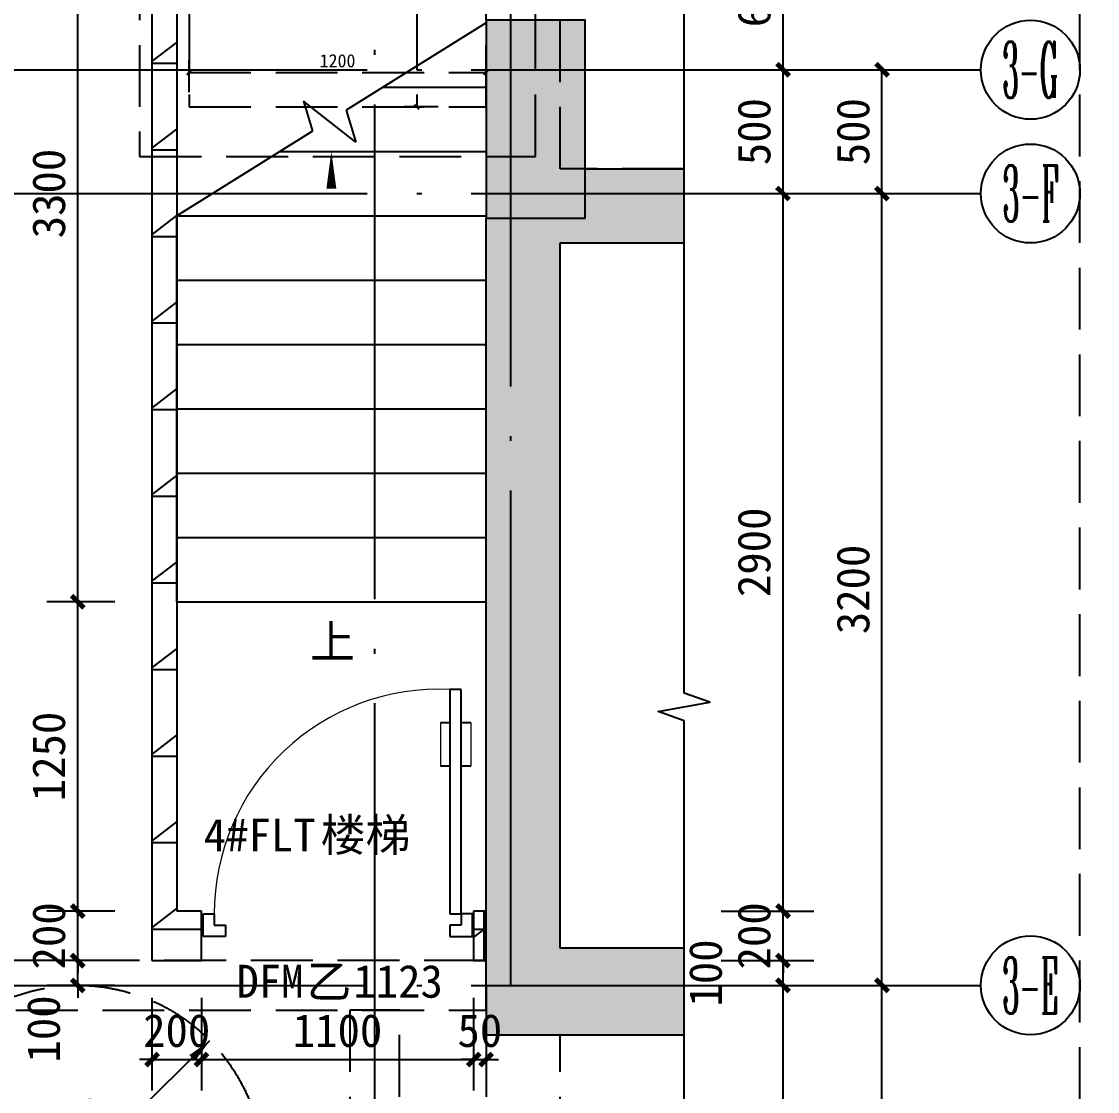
# Model space of a CAD drawing. Extents: x -10817 to 167545, y 26551 to 157048.
# Drawn here: x 6181 to 10529, y 119745 to 124069 of the extents above; entities that cross this region are included whole.
import ezdxf
from ezdxf.enums import TextEntityAlignment as Align
from ezdxf.xclip import XClip

# ---------------------------------------------------------------- set-up
doc = ezdxf.new("R2010")
doc.units = 0
doc.header["$LTSCALE"] = 1000
doc.header["$MEASUREMENT"] = 0
doc.header["$XCLIPFRAME"] = 0
for name, pattern in [('$1$DASH', [0.35, 0.25, -0.1]), ('3#-B1-墙体$0$3#-B1$0$DASH', [0.35, 0.25, -0.1]), ('DASH', [0.35, 0.25, -0.1]), ('DOTE', [2.42, 2, -0.2, 0.02, -0.2])]:
    doc.linetypes.add(name, pattern=pattern)
doc.layers.get('Defpoints').update_dxf_attribs({"color": 30, "linetype": 'DASH'})
for name, color, linetype in [('$0$A-FLOR-UNDR', 177, 'Continuous'), ('3#-B1-墙体$0$A-COLU-CONC', 7, 'Continuous'), ('3#-B1-墙体$0$A-COLU-CONC-HATC', 204, 'Continuous'), ('3#-B1-墙体$0$A-DOOR', 51, 'Continuous'), ('3#-B1-墙体$0$A-FLOR-OVHD', 171, '3#-B1-墙体$0$3#-B1$0$DASH'), ('3#-B1-墙体$0$A-FLOR-STRS', 51, 'Continuous'), ('3#-B1-墙体$0$A-WALL-BLOK', 131, 'Continuous'), ('3#-B1-墙体$0$A-WALL-CONC', 9, 'Continuous'), ('A-ANNO-AXIS-CIRC', 3, 'Continuous'), ('A-ANNO-AXIS-TEXT', 7, 'Continuous'), ('A-ANNO-DIMS', 3, 'Continuous'), ('A-ANNO-DOTE', 10, 'DOTE'), ('A-ANNO-SYMB', 3, 'Continuous'), ('A-ANNO-TEXT', 7, 'Continuous'), ('A-FLOR-UNDR', 177, 'Continuous'), ('AXIS_TEXT', 7, 'Continuous'), ('PUB_HATCH', 8, 'Continuous')]:
    doc.layers.add(name, color=color, linetype=linetype)
doc.styles.add('_TCH_AXIS', font='COMPLEX', dxfattribs={"bigfont": 'GBCBIG'})
doc.styles.add('_TCH_DIM', font='')
doc.styles.add('_TCH_DIM_T3', font='')
doc.styles.add('COMPLEX', font='COMPLEX')
doc.styles.get("Standard").update_dxf_attribs({"font": ''})
doc.styles.get('_TCH_DIM').set_extended_font_data('SimSun')
doc.styles.get('_TCH_DIM_T3').set_extended_font_data('SimSun')
doc.styles.get('Standard').set_extended_font_data('SimSun')
doc.dimstyles.new('_TCH_ARCH&&20', dxfattribs={"dimtxt": 53.164557, "dimasz": 20, "dimexe": 50, "dimexo": 60, "dimgap": 20, "dimtad": 1, "dimdec": 0, "dimzin": 0, "dimdsep": 46, "dimtxsty": '_TCH_DIM_T3', "dimblk": 'ARCHTICK', "dimcen": 0.09, "dimclrt": 7, "dimazin": 2, "dimtfac": 1, "dimtdec": 0, "dimtix": 1, "dimtmove": 2, "dimatfit": 3, "dimfxl": 50, "dimtolj": 1, "dimtzin": 0, "dimarcsym": 0})
doc.dimstyles.new('_TCH_ARCH&&50', dxfattribs={"dimtxt": 132.911392, "dimasz": 50, "dimexe": 125, "dimexo": 150, "dimgap": 50, "dimtad": 1, "dimdec": 0, "dimzin": 0, "dimdsep": 46, "dimtxsty": '_TCH_DIM_T3', "dimblk": 'ARCHTICK', "dimcen": 0.09, "dimclrt": 7, "dimazin": 2, "dimtfac": 1, "dimtdec": 0, "dimtix": 1, "dimtmove": 2, "dimatfit": 3, "dimfxl": 50, "dimtolj": 1, "dimtzin": 0, "dimarcsym": 0})
pattern_1 = [(0, (0, 0), (0, 350), []), (37.875, (400, 0), (-169.6153, 218.0767), []), (90, (400, 0), (-450, 3e-14), [])]

# ---------------------------------------------------------------- blocks, each defined once
blk = doc.blocks.new('_ArchTick')
at = {"color": 0, "linetype": 'ByBlock', "const_width": 0.4}
blk.add_lwpolyline([(-0.5, -0.5), (0.5, 0.5)], dxfattribs=at)
blk = doc.blocks.new('*D1950')
at = {"layer": 'Defpoints', "color": 0, "lineweight": -2, "transparency": 16777216}
for p, q in [((2640, -200), (2510.5, -200)), ((2560.5, -1400), (2560.5, -200)), ((2640, -1400), (2510.5, -1400))]:
    blk.add_line(p, q, dxfattribs=at)
at = {"layer": 'Defpoints', "color": 0, "transparency": 16777216}
for p in [(2560.5, -200), (2700, -200), (2700, -1400)]:
    blk.add_point(p, dxfattribs=at)
at = {"layer": 'Defpoints', "color": 0, "lineweight": -2, "transparency": 16777216, "xscale": 20, "yscale": 20, "zscale": 20}
for p, rotation in [((2560.5, -200), 90), ((2560.5, -1400), 270)]:
    blk.add_blockref('_ArchTick', p, dxfattribs=dict(at, rotation=rotation))
at = {"layer": 'Defpoints', "color": 7, "transparency": 16777216, "insert": (2513.9, -800), "char_height": 53.16, "attachment_point": 5, "rotation": 90, "style": '_TCH_DIM_T3'}
blk.add_mtext('\\A1;1200', dxfattribs=at)
blk = doc.blocks.new('*D1951')
at = {"layer": 'Defpoints', "color": 0, "lineweight": -2, "transparency": 16777216}
for p, q in [((200, -394), (200, -530)), ((2700, -394), (2700, -530)), ((200, -480), (2700, -480))]:
    blk.add_line(p, q, dxfattribs=at)
at = {"layer": 'Defpoints', "color": 0, "transparency": 16777216}
for p in [(200, -334), (2700, -334), (2700, -480)]:
    blk.add_point(p, dxfattribs=at)
at = {"layer": 'Defpoints', "color": 0, "lineweight": -2, "transparency": 16777216, "xscale": 20, "yscale": 20, "zscale": 20, "rotation": 180}
blk.add_blockref('_ArchTick', (200, -480), dxfattribs=at)
at = {"layer": 'Defpoints', "color": 0, "lineweight": -2, "transparency": 16777216, "xscale": 20, "yscale": 20, "zscale": 20}
blk.add_blockref('_ArchTick', (2700, -480), dxfattribs=at)
at = {"layer": 'Defpoints', "color": 7, "transparency": 16777216, "insert": (1450, -433.4), "char_height": 53.16, "attachment_point": 5, "style": '_TCH_DIM_T3'}
blk.add_mtext('\\A1;2500', dxfattribs=at)
blk = doc.blocks.new('*D1952')
at = {"layer": 'Defpoints', "color": 0, "lineweight": -2, "transparency": 16777216}
for p, q in [((1000, -940), (1000, -836)), ((1050, -940), (1050, -836)), ((1000, -886), (980, -886)), ((1000, -886), (1050, -886)), ((1050, -886), (1070, -886))]:
    blk.add_line(p, q, dxfattribs=at)
at = {"layer": 'Defpoints', "color": 0, "transparency": 16777216}
for p in [(1050, -886), (1000, -1000), (1050, -1000)]:
    blk.add_point(p, dxfattribs=at)
at = {"layer": 'Defpoints', "color": 0, "lineweight": -2, "transparency": 16777216, "xscale": 20, "yscale": 20, "zscale": 20}
blk.add_blockref('_ArchTick', (1000, -886), dxfattribs=at)
at = {"layer": 'Defpoints', "color": 0, "lineweight": -2, "transparency": 16777216, "xscale": 20, "yscale": 20, "zscale": 20, "rotation": 180}
blk.add_blockref('_ArchTick', (1050, -886), dxfattribs=at)
at = {"layer": 'Defpoints', "color": 7, "transparency": 16777216, "insert": (1025, -839.4), "char_height": 53.16, "attachment_point": 5, "style": '_TCH_DIM_T3'}
blk.add_mtext('\\A1;50', dxfattribs=at)
blk = doc.blocks.new('*D1953')
at = {"layer": 'Defpoints', "color": 0, "lineweight": -2, "transparency": 16777216}
for p, q in [((300, -940), (300, -836)), ((1000, -940), (1000, -836)), ((300, -886), (1000, -886))]:
    blk.add_line(p, q, dxfattribs=at)
at = {"layer": 'Defpoints', "color": 0, "transparency": 16777216}
for p in [(1000, -886), (300, -1000), (1000, -1000)]:
    blk.add_point(p, dxfattribs=at)
at = {"layer": 'Defpoints', "color": 0, "lineweight": -2, "transparency": 16777216, "xscale": 20, "yscale": 20, "zscale": 20, "rotation": 180}
blk.add_blockref('_ArchTick', (300, -886), dxfattribs=at)
at = {"layer": 'Defpoints', "color": 0, "lineweight": -2, "transparency": 16777216, "xscale": 20, "yscale": 20, "zscale": 20}
blk.add_blockref('_ArchTick', (1000, -886), dxfattribs=at)
at = {"layer": 'Defpoints', "color": 7, "transparency": 16777216, "insert": (650, -839.4), "char_height": 53.16, "attachment_point": 5, "style": '_TCH_DIM_T3'}
blk.add_mtext('\\A1;700', dxfattribs=at)
blk = doc.blocks.new('*D1954')
at = {"layer": 'Defpoints', "color": 0, "lineweight": -2, "transparency": 16777216}
for p, q in [((250, -940), (250, -836)), ((300, -940), (300, -836)), ((250, -886), (230, -886)), ((250, -886), (300, -886)), ((300, -886), (320, -886))]:
    blk.add_line(p, q, dxfattribs=at)
at = {"layer": 'Defpoints', "color": 0, "transparency": 16777216}
for p in [(300, -886), (250, -1000), (300, -1000)]:
    blk.add_point(p, dxfattribs=at)
at = {"layer": 'Defpoints', "color": 0, "lineweight": -2, "transparency": 16777216, "xscale": 20, "yscale": 20, "zscale": 20}
blk.add_blockref('_ArchTick', (250, -886), dxfattribs=at)
at = {"layer": 'Defpoints', "color": 0, "lineweight": -2, "transparency": 16777216, "xscale": 20, "yscale": 20, "zscale": 20, "rotation": 180}
blk.add_blockref('_ArchTick', (300, -886), dxfattribs=at)
at = {"layer": 'Defpoints', "color": 7, "transparency": 16777216, "insert": (275, -839.4), "char_height": 53.16, "attachment_point": 5, "style": '_TCH_DIM_T3'}
blk.add_mtext('\\A1;50', dxfattribs=at)
blk = doc.blocks.new('*D1955')
at = {"layer": 'Defpoints', "color": 0, "lineweight": -2, "transparency": 16777216}
for p, q in [((310, -1000), (414, -1000)), ((364, -1000), (364, -980)), ((364, -1050), (364, -1000)), ((310, -1050), (414, -1050)), ((364, -1050), (364, -1070))]:
    blk.add_line(p, q, dxfattribs=at)
at = {"layer": 'Defpoints', "color": 0, "transparency": 16777216}
for p in [(250, -1000), (364, -1000), (250, -1050)]:
    blk.add_point(p, dxfattribs=at)
at = {"layer": 'Defpoints', "color": 0, "lineweight": -2, "transparency": 16777216, "xscale": 20, "yscale": 20, "zscale": 20}
for p, rotation in [((364, -1000), 270), ((364, -1050), 90)]:
    blk.add_blockref('_ArchTick', p, dxfattribs=dict(at, rotation=rotation))
at = {"layer": 'Defpoints', "color": 7, "transparency": 16777216, "insert": (317.4, -1025), "char_height": 53.16, "attachment_point": 5, "rotation": 90, "style": '_TCH_DIM_T3'}
blk.add_mtext('\\A1;50', dxfattribs=at)
blk = doc.blocks.new('*D1956')
at = {"layer": 'Defpoints', "color": 0, "lineweight": -2, "transparency": 16777216}
for p, q in [((310, -300), (414, -300)), ((364, -1000), (364, -300)), ((310, -1000), (414, -1000))]:
    blk.add_line(p, q, dxfattribs=at)
at = {"layer": 'Defpoints', "color": 0, "transparency": 16777216}
for p in [(250, -300), (364, -300), (250, -1000)]:
    blk.add_point(p, dxfattribs=at)
at = {"layer": 'Defpoints', "color": 0, "lineweight": -2, "transparency": 16777216, "xscale": 20, "yscale": 20, "zscale": 20}
for p, rotation in [((364, -300), 90), ((364, -1000), 270)]:
    blk.add_blockref('_ArchTick', p, dxfattribs=dict(at, rotation=rotation))
at = {"layer": 'Defpoints', "color": 7, "transparency": 16777216, "insert": (317.4, -650), "char_height": 53.16, "attachment_point": 5, "rotation": 90, "style": '_TCH_DIM_T3'}
blk.add_mtext('\\A1;700', dxfattribs=at)
blk = doc.blocks.new('*D1957')
at = {"layer": 'Defpoints', "color": 0, "lineweight": -2, "transparency": 16777216}
for p, q in [((310, -250), (414, -250)), ((364, -250), (364, -230)), ((364, -300), (364, -250)), ((310, -300), (414, -300)), ((364, -300), (364, -320))]:
    blk.add_line(p, q, dxfattribs=at)
at = {"layer": 'Defpoints', "color": 0, "transparency": 16777216}
for p in [(250, -250), (364, -250), (250, -300)]:
    blk.add_point(p, dxfattribs=at)
at = {"layer": 'Defpoints', "color": 0, "lineweight": -2, "transparency": 16777216, "xscale": 20, "yscale": 20, "zscale": 20}
for p, rotation in [((364, -250), 270), ((364, -300), 90)]:
    blk.add_blockref('_ArchTick', p, dxfattribs=dict(at, rotation=rotation))
at = {"layer": 'Defpoints', "color": 7, "transparency": 16777216, "insert": (317.4, -275), "char_height": 53.16, "attachment_point": 5, "rotation": 90, "style": '_TCH_DIM_T3'}
blk.add_mtext('\\A1;50', dxfattribs=at)
blk = doc.blocks.new('3#-B1-墙体$0$3#-B1$0$$DorLib2D$00000009')
for p, q in [((0.4129, 0.9053), (0.4129, 0.0807)), ((0.4541, 0.9053), (0.4129, 0.9053)), ((0.4541, 0.0807), (0.4541, 0.9053)), ((0.4129, 0.7822), (0.378, 0.7822)), ((0.489, 0.7822), (0.4541, 0.7822)), ((0.4129, 0.6235), (0.378, 0.6235)), ((0.489, 0.6235), (0.4541, 0.6235)), ((-0.4941, 0.0807), (-0.4529, 0.0807)), ((-0.4941, -0.0018), (-0.4941, 0.0807)), ((-0.4529, 0.0807), (-0.4529, 0.0395)), ((0.4129, 0.0807), (0.4541, 0.0807)), ((0.4953, 0.0807), (0.4541, 0.0807)), ((0.4541, 0.0807), (0.4541, 0.0395)), ((0.4953, -0.0018), (0.4953, 0.0807)), ((-0.4529, 0.0395), (-0.4117, 0.0395)), ((-0.4117, 0.0395), (-0.4117, -0.0018)), ((0.4541, 0.0395), (0.4129, 0.0395)), ((0.4129, 0.0395), (0.4129, -0.0018)), ((-0.4941, -0.0018), (-0.4941, -0.0018)), ((-0.4117, -0.0018), (-0.4941, -0.0018)), ((0.4129, -0.0018), (0.4953, -0.0018)), ((0.4953, -0.0018), (0.4953, -0.0018))]:
    blk.add_line(p, q)
at = {"lineweight": 13}
for p, q in [((0.378, 0.7822), (0.378, 0.6235)), ((0.489, 0.7822), (0.489, 0.6235))]:
    blk.add_line(p, q, dxfattribs=at)
blk.add_arc((0.3716, 0.0817), 0.8246, 87.134, 180.0717, dxfattribs=at)
blk = doc.blocks.new('_FZH')
blk.add_lwpolyline([(-0.5, -0.5), (0.5, -0.5), (0.5, 0.5), (-0.5, 0.5)], close=True)
at = {"layer": 'PUB_HATCH'}
blk.add_solid([(-0.5, -0.5), (0.5, -0.5), (-0.5, 0.5), (0.5, 0.5)], dxfattribs=at)
blk = doc.blocks.new('3#-B1-墙体')
at = {"layer": '3#-B1-墙体$0$A-COLU-CONC-HATC'}
h = blk.add_hatch(dxfattribs=at)
h.set_pattern_fill('空心砖', color=256, scale=100, style=0)
h.set_pattern_definition(pattern_1)
h.paths.add_polyline_path([(31716.7, 1181.7), (31650, 1215), (31650, -3100), (31750, -2900), (31750, 1115)])
for points in [[(33400, 100), (33400, -100), (33230, -100), (33300, -200), (41600, -200), (41900, 100)], [(33230, -100), (33000, -100), (33000, -3200), (33200, -3216.7), (33300, -3050), (33300, -200)], [(33300, -3400), (34000, -3400), (34000, -3050), (33300, -3050), (33200, -3216.7)], [(33000, -3200), (33000, -3400), (33300, -3400), (33200, -3216.7)]]:
    blk.add_hatch(color=256, dxfattribs=at).paths.add_polyline_path(points)
h = blk.add_hatch(dxfattribs=at)
h.set_pattern_fill('空心砖', color=256, scale=100, style=0)
h.set_pattern_definition(pattern_1)
h.paths.add_polyline_path([(31650, -3100), (31850, -3100), (31850, -2900), (31750, -2900)])
h = blk.add_hatch(dxfattribs=at)
h.set_pattern_fill('空心砖', color=256, scale=100, style=0)
h.set_pattern_definition(pattern_1)
h.paths.add_polyline_path([(33000, -2900), (32950, -2900), (32950, -3100), (33000, -3100)])
at = {"layer": '3#-B1-墙体$0$A-DOOR', "linetype": 'DASH'}
for p, q in [((33000, -3400), (33000, -4600)), ((33300, -4600), (33300, -3400))]:
    blk.add_line(p, q, dxfattribs=at)
at = {"layer": '3#-B1-墙体$0$A-FLOR-OVHD'}
blk.add_lwpolyline([(33300, 1600), (41900, 1600), (41900, 100), (41500, 100), (33300, 100), (33300, 1200)], close=True, dxfattribs=at)
at = {"layer": '3#-B1-墙体$0$A-FLOR-STRS'}
for p, q in [((33000, 690), (32434.3, 337)), ((32583.3, 430), (33000, 430)), ((32473.7, 207.9), (32261.8, 373.6)), ((32261.8, 373.6), (32298.8, 252.4)), ((32434.3, 337), (32473.7, 207.9)), ((32298.8, 252.4), (31750, -90)), ((32166.7, 170), (33000, 170)), ((31750, -90), (33000, -90)), ((31750, -1650), (31750, -90)), ((33000, -1650), (33000, -100)), ((31750, -350), (33000, -350)), ((31750, -610), (33000, -610)), ((31750, -870), (33000, -870)), ((31750, -1130), (33000, -1130)), ((31750, -1390), (33000, -1390)), ((31750, -1650), (33000, -1650))]:
    blk.add_line(p, q, dxfattribs=at)
at = {"layer": '3#-B1-墙体$0$A-WALL-BLOK'}
for p, q in [((31650, 1215), (31650, -3100)), ((31750, 1115), (31750, -2900)), ((31850, -2900), (31750, -2900)), ((31850, -3100), (31850, -2900)), ((33000, -2900), (32950, -2900)), ((32950, -2900), (32950, -3100)), ((33000, -3100), (33000, -2900)), ((31650, -3100), (31850, -3100)), ((32950, -3100), (33000, -3100))]:
    blk.add_line(p, q, dxfattribs=at)
at = {"layer": '3#-B1-墙体$0$A-WALL-CONC'}
for p, q in [((33400, 100), (41900, 100)), ((33000, -3200), (33000, -100)), ((33300, -3050), (33300, -200)), ((33300, -200), (41600, -200)), ((34000, -3050), (33300, -3050)), ((33000, -3200), (33000, -3400)), ((33000, -3400), (33300, -3400)), ((33300, -3400), (34000, -3400))]:
    blk.add_line(p, q, dxfattribs=at)
at = {"layer": 'Defpoints', "elevation": 0}
for points in [[(29700, -3300), (33000, -3300), (33000, -3100), (29700, -3100)], [(32650, -3300), (32450, -3300), (32450, -4700), (32650, -4700)]]:
    blk.add_lwpolyline(points, close=True, dxfattribs=at)
at = {"layer": '3#-B1-墙体$0$A-COLU-CONC', "xscale": 800, "yscale": 400, "zscale": 400, "rotation": 90}
blk.add_blockref('_FZH', (33200, 300), dxfattribs=at)
at = {"layer": '3#-B1-墙体$0$A-DOOR', "xscale": -1100, "yscale": -1100, "zscale": 200, "rotation": 180}
blk.add_blockref('3#-B1-墙体$0$3#-B1$0$$DorLib2D$00000009', (32400, -3000), dxfattribs=at)
blk = doc.blocks.new('A$C60AE0A12')
at = {"layer": 'A-ANNO-DIMS'}
for points in [[(462.9, 1406.4, 33, 0, 0), (534.1, 1476.6, 0, 0, 0)], [(-462.9, 493.6, 33, 0, 0), (-534.1, 423.4, 0, 0, 0)]]:
    blk.add_lwpolyline(points, format="xyseb", dxfattribs=at)
blk.add_lwpolyline([(-534.1, 423.4), (534.1, 1476.6)], dxfattribs=at)
at = {"layer": 'A-FLOR-UNDR', "linetype": 'DASH'}
blk.add_circle((0, 950, 0), 750, dxfattribs=at)
at = {"layer": 'A-ANNO-DIMS', "color": 7, "style": '_TCH_DIM'}
blk.add_text('D=1500', height=132.91, rotation=44.5947, dxfattribs=at).set_placement((-232, 791.5, 0))
blk = doc.blocks.new('*D3389')
at = {"layer": 'A-ANNO-DIMS', "color": 0, "lineweight": -2, "transparency": 16777216}
for p, q in [((9408.1, 120173.5), (9783.1, 120173.5)), ((9658.1, 118573.5), (9658.1, 120173.5)), ((9408.1, 118573.5), (9783.1, 118573.5))]:
    blk.add_line(p, q, dxfattribs=at)
at = {"layer": 'Defpoints', "color": 0, "transparency": 16777216}
for p in [(9258.1, 120173.5), (9658.1, 120173.5), (9258.1, 118573.5)]:
    blk.add_point(p, dxfattribs=at)
at = {"layer": 'A-ANNO-DIMS', "color": 0, "lineweight": -2, "transparency": 16777216, "xscale": 50, "yscale": 50, "zscale": 50}
for p, rotation in [((9658.1, 120173.5), 90), ((9658.1, 118573.5), 270)]:
    blk.add_blockref('_ArchTick', p, dxfattribs=dict(at, rotation=rotation))
at = {"layer": 'A-ANNO-DIMS', "color": 7, "transparency": 16777216, "insert": (9541.7, 119373.5), "char_height": 132.91, "attachment_point": 5, "rotation": 90, "style": '_TCH_DIM_T3'}
blk.add_mtext('\\A1;1600', dxfattribs=at)
blk = doc.blocks.new('*D3390')
at = {"layer": 'A-ANNO-DIMS', "color": 0, "lineweight": -2, "transparency": 16777216}
for p, q in [((9408.1, 123373.5), (9783.1, 123373.5)), ((9658.1, 120173.5), (9658.1, 123373.5)), ((9408.1, 120173.5), (9783.1, 120173.5))]:
    blk.add_line(p, q, dxfattribs=at)
at = {"layer": 'Defpoints', "color": 0, "transparency": 16777216}
for p in [(9258.1, 123373.5), (9658.1, 123373.5), (9258.1, 120173.5)]:
    blk.add_point(p, dxfattribs=at)
at = {"layer": 'A-ANNO-DIMS', "color": 0, "lineweight": -2, "transparency": 16777216, "xscale": 50, "yscale": 50, "zscale": 50}
for p, rotation in [((9658.1, 123373.5), 90), ((9658.1, 120173.5), 270)]:
    blk.add_blockref('_ArchTick', p, dxfattribs=dict(at, rotation=rotation))
at = {"layer": 'A-ANNO-DIMS', "color": 7, "transparency": 16777216, "insert": (9541.7, 121773.5), "char_height": 132.91, "attachment_point": 5, "rotation": 90, "style": '_TCH_DIM_T3'}
blk.add_mtext('\\A1;3200', dxfattribs=at)
blk = doc.blocks.new('*D3391')
at = {"layer": 'A-ANNO-DIMS', "color": 0, "lineweight": -2, "transparency": 16777216}
for p, q in [((9408.1, 123873.5), (9783.1, 123873.5)), ((9658.1, 123373.5), (9658.1, 123873.5)), ((9408.1, 123373.5), (9783.1, 123373.5))]:
    blk.add_line(p, q, dxfattribs=at)
at = {"layer": 'Defpoints', "color": 0, "transparency": 16777216}
for p in [(9258.1, 123873.5), (9658.1, 123873.5), (9258.1, 123373.5)]:
    blk.add_point(p, dxfattribs=at)
at = {"layer": 'A-ANNO-DIMS', "color": 0, "lineweight": -2, "transparency": 16777216, "xscale": 50, "yscale": 50, "zscale": 50}
for p, rotation in [((9658.1, 123873.5), 90), ((9658.1, 123373.5), 270)]:
    blk.add_blockref('_ArchTick', p, dxfattribs=dict(at, rotation=rotation))
at = {"layer": 'A-ANNO-DIMS', "color": 7, "transparency": 16777216, "insert": (9541.7, 123623.5), "char_height": 132.91, "attachment_point": 5, "rotation": 90, "style": '_TCH_DIM_T3'}
blk.add_mtext('\\A1;500', dxfattribs=at)
blk = doc.blocks.new('*D3420')
at = {"layer": 'A-ANNO-DIMS', "color": 0, "lineweight": -2, "transparency": 16777216}
for p, q in [((9008.1, 120173.5), (9383.1, 120173.5)), ((9258.1, 118673.5), (9258.1, 120173.5)), ((9008.1, 118673.5), (9383.1, 118673.5))]:
    blk.add_line(p, q, dxfattribs=at)
at = {"layer": 'Defpoints', "color": 0, "transparency": 16777216}
for p in [(8858.1, 120173.5), (9258.1, 120173.5), (8858.1, 118673.5)]:
    blk.add_point(p, dxfattribs=at)
at = {"layer": 'A-ANNO-DIMS', "color": 0, "lineweight": -2, "transparency": 16777216, "xscale": 50, "yscale": 50, "zscale": 50}
for p, rotation in [((9258.1, 120173.5), 90), ((9258.1, 118673.5), 270)]:
    blk.add_blockref('_ArchTick', p, dxfattribs=dict(at, rotation=rotation))
at = {"layer": 'A-ANNO-DIMS', "color": 7, "transparency": 16777216, "insert": (9141.7, 119423.5), "char_height": 132.91, "attachment_point": 5, "rotation": 90, "style": '_TCH_DIM_T3'}
blk.add_mtext('\\A1;1500', dxfattribs=at)
blk = doc.blocks.new('*D3421')
at = {"layer": 'A-ANNO-DIMS', "color": 0, "lineweight": -2, "transparency": 16777216}
for p, q in [((9008.1, 120273.5), (9383.1, 120273.5)), ((9258.1, 120173.5), (9258.1, 120273.5)), ((9008.1, 120173.5), (9383.1, 120173.5))]:
    blk.add_line(p, q, dxfattribs=at)
at = {"layer": 'Defpoints', "color": 0, "transparency": 16777216}
for p in [(8858.1, 120273.5), (9258.1, 120273.5), (8858.1, 120173.5)]:
    blk.add_point(p, dxfattribs=at)
at = {"layer": 'A-ANNO-DIMS', "color": 0, "lineweight": -2, "transparency": 16777216, "xscale": 50, "yscale": 50, "zscale": 50}
for p, rotation in [((9258.1, 120273.5), 90), ((9258.1, 120173.5), 270)]:
    blk.add_blockref('_ArchTick', p, dxfattribs=dict(at, rotation=rotation))
at = {"layer": 'A-ANNO-DIMS', "color": 7, "transparency": 16777216, "insert": (8945.6, 120223.5), "char_height": 132.91, "attachment_point": 5, "rotation": 90, "style": '_TCH_DIM_T3'}
blk.add_mtext('\\A1;100', dxfattribs=at)
blk = doc.blocks.new('*D3422')
at = {"layer": 'A-ANNO-DIMS', "color": 0, "lineweight": -2, "transparency": 16777216}
for p, q in [((9258.1, 120473.5), (9258.1, 120523.5)), ((9008.1, 120473.5), (9383.1, 120473.5)), ((9258.1, 120273.5), (9258.1, 120473.5)), ((9008.1, 120273.5), (9383.1, 120273.5)), ((9258.1, 120273.5), (9258.1, 120223.5))]:
    blk.add_line(p, q, dxfattribs=at)
at = {"layer": 'Defpoints', "color": 0, "transparency": 16777216}
for p in [(8858.1, 120473.5), (9258.1, 120473.5), (8858.1, 120273.5)]:
    blk.add_point(p, dxfattribs=at)
at = {"layer": 'A-ANNO-DIMS', "color": 0, "lineweight": -2, "transparency": 16777216, "xscale": 50, "yscale": 50, "zscale": 50}
for p, rotation in [((9258.1, 120473.5), 270), ((9258.1, 120273.5), 90)]:
    blk.add_blockref('_ArchTick', p, dxfattribs=dict(at, rotation=rotation))
at = {"layer": 'A-ANNO-DIMS', "color": 7, "transparency": 16777216, "insert": (9141.7, 120373.5), "char_height": 132.91, "attachment_point": 5, "rotation": 90, "style": '_TCH_DIM_T3'}
blk.add_mtext('\\A1;200', dxfattribs=at)
blk = doc.blocks.new('*D3423')
at = {"layer": 'A-ANNO-DIMS', "color": 0, "lineweight": -2, "transparency": 16777216}
for p, q in [((9008.1, 123373.5), (9383.1, 123373.5)), ((9258.1, 120473.5), (9258.1, 123373.5)), ((9008.1, 120473.5), (9383.1, 120473.5))]:
    blk.add_line(p, q, dxfattribs=at)
at = {"layer": 'Defpoints', "color": 0, "transparency": 16777216}
for p in [(8858.1, 123373.5), (9258.1, 123373.5), (8858.1, 120473.5)]:
    blk.add_point(p, dxfattribs=at)
at = {"layer": 'A-ANNO-DIMS', "color": 0, "lineweight": -2, "transparency": 16777216, "xscale": 50, "yscale": 50, "zscale": 50}
for p, rotation in [((9258.1, 123373.5), 90), ((9258.1, 120473.5), 270)]:
    blk.add_blockref('_ArchTick', p, dxfattribs=dict(at, rotation=rotation))
at = {"layer": 'A-ANNO-DIMS', "color": 7, "transparency": 16777216, "insert": (9141.7, 121923.5), "char_height": 132.91, "attachment_point": 5, "rotation": 90, "style": '_TCH_DIM_T3'}
blk.add_mtext('\\A1;2900', dxfattribs=at)
blk = doc.blocks.new('*D3424')
at = {"layer": 'A-ANNO-DIMS', "color": 0, "lineweight": -2, "transparency": 16777216}
for p, q in [((9008.1, 123873.5), (9383.1, 123873.5)), ((9258.1, 123373.5), (9258.1, 123873.5)), ((9008.1, 123373.5), (9383.1, 123373.5))]:
    blk.add_line(p, q, dxfattribs=at)
at = {"layer": 'Defpoints', "color": 0, "transparency": 16777216}
for p in [(8858.1, 123873.5), (9258.1, 123873.5), (8858.1, 123373.5)]:
    blk.add_point(p, dxfattribs=at)
at = {"layer": 'A-ANNO-DIMS', "color": 0, "lineweight": -2, "transparency": 16777216, "xscale": 50, "yscale": 50, "zscale": 50}
for p, rotation in [((9258.1, 123873.5), 90), ((9258.1, 123373.5), 270)]:
    blk.add_blockref('_ArchTick', p, dxfattribs=dict(at, rotation=rotation))
at = {"layer": 'A-ANNO-DIMS', "color": 7, "transparency": 16777216, "insert": (9141.7, 123623.5), "char_height": 132.91, "attachment_point": 5, "rotation": 90, "style": '_TCH_DIM_T3'}
blk.add_mtext('\\A1;500', dxfattribs=at)
blk = doc.blocks.new('*D3425')
at = {"layer": 'A-ANNO-DIMS', "color": 0, "lineweight": -2, "transparency": 16777216}
for p, q in [((9008.1, 124488.5), (9383.1, 124488.5)), ((9258.1, 123873.5), (9258.1, 124488.5)), ((9008.1, 123873.5), (9383.1, 123873.5))]:
    blk.add_line(p, q, dxfattribs=at)
at = {"layer": 'Defpoints', "color": 0, "transparency": 16777216}
for p in [(8858.1, 124488.5), (9258.1, 124488.5), (8858.1, 123873.5)]:
    blk.add_point(p, dxfattribs=at)
at = {"layer": 'A-ANNO-DIMS', "color": 0, "lineweight": -2, "transparency": 16777216, "xscale": 50, "yscale": 50, "zscale": 50}
for p, rotation in [((9258.1, 124488.5), 90), ((9258.1, 123873.5), 270)]:
    blk.add_blockref('_ArchTick', p, dxfattribs=dict(at, rotation=rotation))
at = {"layer": 'A-ANNO-DIMS', "color": 7, "transparency": 16777216, "insert": (9141.7, 124181), "char_height": 132.91, "attachment_point": 5, "rotation": 90, "style": '_TCH_DIM_T3'}
blk.add_mtext('\\A1;615', dxfattribs=at)
blk = doc.blocks.new('*D3457')
at = {"layer": 'A-ANNO-DIMS', "color": 0, "lineweight": -2, "transparency": 16777216}
for p, q in [((6558.1, 125023.5), (6283.1, 125023.5)), ((6408.1, 121723.5), (6408.1, 125023.5)), ((6558.1, 121723.5), (6283.1, 121723.5))]:
    blk.add_line(p, q, dxfattribs=at)
at = {"layer": 'Defpoints', "color": 0, "transparency": 16777216}
for p in [(6408.1, 125023.5), (6708.1, 125023.5), (6708.1, 121723.5)]:
    blk.add_point(p, dxfattribs=at)
at = {"layer": 'A-ANNO-DIMS', "color": 0, "lineweight": -2, "transparency": 16777216, "xscale": 50, "yscale": 50, "zscale": 50}
for p, rotation in [((6408.1, 125023.5), 90), ((6408.1, 121723.5), 270)]:
    blk.add_blockref('_ArchTick', p, dxfattribs=dict(at, rotation=rotation))
at = {"layer": 'A-ANNO-DIMS', "color": 7, "transparency": 16777216, "insert": (6291.7, 123373.5), "char_height": 132.91, "attachment_point": 5, "rotation": 90, "style": '_TCH_DIM_T3'}
blk.add_mtext('\\A1;3300', dxfattribs=at)
blk = doc.blocks.new('*D3458')
at = {"layer": 'A-ANNO-DIMS', "color": 0, "lineweight": -2, "transparency": 16777216}
for p, q in [((6558.1, 121723.5), (6283.1, 121723.5)), ((6408.1, 120473.5), (6408.1, 121723.5)), ((6558.1, 120473.5), (6283.1, 120473.5))]:
    blk.add_line(p, q, dxfattribs=at)
at = {"layer": 'Defpoints', "color": 0, "transparency": 16777216}
for p in [(6408.1, 121723.5), (6708.1, 121723.5), (6708.1, 120473.5)]:
    blk.add_point(p, dxfattribs=at)
at = {"layer": 'A-ANNO-DIMS', "color": 0, "lineweight": -2, "transparency": 16777216, "xscale": 50, "yscale": 50, "zscale": 50}
for p, rotation in [((6408.1, 121723.5), 90), ((6408.1, 120473.5), 270)]:
    blk.add_blockref('_ArchTick', p, dxfattribs=dict(at, rotation=rotation))
at = {"layer": 'A-ANNO-DIMS', "color": 7, "transparency": 16777216, "insert": (6291.7, 121098.5), "char_height": 132.91, "attachment_point": 5, "rotation": 90, "style": '_TCH_DIM_T3'}
blk.add_mtext('\\A1;1250', dxfattribs=at)
blk = doc.blocks.new('*D3459')
at = {"layer": 'A-ANNO-DIMS', "color": 0, "lineweight": -2, "transparency": 16777216}
for p, q in [((6408.1, 120473.5), (6408.1, 120523.5)), ((6558.1, 120473.5), (6283.1, 120473.5)), ((6408.1, 120273.5), (6408.1, 120473.5)), ((6558.1, 120273.5), (6283.1, 120273.5)), ((6408.1, 120273.5), (6408.1, 120223.5))]:
    blk.add_line(p, q, dxfattribs=at)
at = {"layer": 'Defpoints', "color": 0, "transparency": 16777216}
for p in [(6408.1, 120473.5), (6708.1, 120473.5), (6708.1, 120273.5)]:
    blk.add_point(p, dxfattribs=at)
at = {"layer": 'A-ANNO-DIMS', "color": 0, "lineweight": -2, "transparency": 16777216, "xscale": 50, "yscale": 50, "zscale": 50}
for p, rotation in [((6408.1, 120473.5), 270), ((6408.1, 120273.5), 90)]:
    blk.add_blockref('_ArchTick', p, dxfattribs=dict(at, rotation=rotation))
at = {"layer": 'A-ANNO-DIMS', "color": 7, "transparency": 16777216, "insert": (6291.7, 120373.5), "char_height": 132.91, "attachment_point": 5, "rotation": 90, "style": '_TCH_DIM_T3'}
blk.add_mtext('\\A1;200', dxfattribs=at)
blk = doc.blocks.new('*D3460')
at = {"layer": 'A-ANNO-DIMS', "color": 0, "lineweight": -2, "transparency": 16777216}
for p, q in [((6408.1, 120273.5), (6408.1, 120323.5)), ((6558.1, 120273.5), (6283.1, 120273.5)), ((6408.1, 120173.5), (6408.1, 120273.5)), ((6558.1, 120173.5), (6283.1, 120173.5)), ((6408.1, 120173.5), (6408.1, 120123.5))]:
    blk.add_line(p, q, dxfattribs=at)
at = {"layer": 'Defpoints', "color": 0, "transparency": 16777216}
for p in [(6408.1, 120273.5), (6708.1, 120273.5), (6708.1, 120173.5)]:
    blk.add_point(p, dxfattribs=at)
at = {"layer": 'A-ANNO-DIMS', "color": 0, "lineweight": -2, "transparency": 16777216, "xscale": 50, "yscale": 50, "zscale": 50}
for p, rotation in [((6408.1, 120273.5), 270), ((6408.1, 120173.5), 90)]:
    blk.add_blockref('_ArchTick', p, dxfattribs=dict(at, rotation=rotation))
at = {"layer": 'A-ANNO-DIMS', "color": 7, "transparency": 16777216, "insert": (6270.6, 119997.3), "char_height": 132.91, "attachment_point": 5, "rotation": 90, "style": '_TCH_DIM_T3'}
blk.add_mtext('\\A1;100', dxfattribs=at)
blk = doc.blocks.new('*D3461')
at = {"layer": 'A-ANNO-DIMS', "color": 0, "lineweight": -2, "transparency": 16777216}
for p, q in [((8008.1, 120123.5), (8008.1, 119748.5)), ((8058.1, 120123.5), (8058.1, 119748.5)), ((8008.1, 119873.5), (7958.1, 119873.5)), ((8008.1, 119873.5), (8058.1, 119873.5)), ((8058.1, 119873.5), (8108.1, 119873.5))]:
    blk.add_line(p, q, dxfattribs=at)
at = {"layer": 'Defpoints', "color": 0, "transparency": 16777216}
for p in [(8008.1, 120273.5), (8058.1, 120273.5), (8058.1, 119873.5)]:
    blk.add_point(p, dxfattribs=at)
at = {"layer": 'A-ANNO-DIMS', "color": 0, "lineweight": -2, "transparency": 16777216, "xscale": 50, "yscale": 50, "zscale": 50}
blk.add_blockref('_ArchTick', (8008.1, 119873.5), dxfattribs=at)
at = {"layer": 'A-ANNO-DIMS', "color": 0, "lineweight": -2, "transparency": 16777216, "xscale": 50, "yscale": 50, "zscale": 50, "rotation": 180}
blk.add_blockref('_ArchTick', (8058.1, 119873.5), dxfattribs=at)
at = {"layer": 'A-ANNO-DIMS', "color": 7, "transparency": 16777216, "insert": (8033.1, 119990), "char_height": 132.91, "attachment_point": 5, "style": '_TCH_DIM_T3'}
blk.add_mtext('\\A1;50', dxfattribs=at)
blk = doc.blocks.new('*D3462')
at = {"layer": 'A-ANNO-DIMS', "color": 0, "lineweight": -2, "transparency": 16777216}
for p, q in [((6908.1, 120123.5), (6908.1, 119748.5)), ((8008.1, 120123.5), (8008.1, 119748.5)), ((6908.1, 119873.5), (8008.1, 119873.5))]:
    blk.add_line(p, q, dxfattribs=at)
at = {"layer": 'Defpoints', "color": 0, "transparency": 16777216}
for p in [(6908.1, 120273.5), (8008.1, 120273.5), (8008.1, 119873.5)]:
    blk.add_point(p, dxfattribs=at)
at = {"layer": 'A-ANNO-DIMS', "color": 0, "lineweight": -2, "transparency": 16777216, "xscale": 50, "yscale": 50, "zscale": 50, "rotation": 180}
blk.add_blockref('_ArchTick', (6908.1, 119873.5), dxfattribs=at)
at = {"layer": 'A-ANNO-DIMS', "color": 0, "lineweight": -2, "transparency": 16777216, "xscale": 50, "yscale": 50, "zscale": 50}
blk.add_blockref('_ArchTick', (8008.1, 119873.5), dxfattribs=at)
at = {"layer": 'A-ANNO-DIMS', "color": 7, "transparency": 16777216, "insert": (7458.1, 119990), "char_height": 132.91, "attachment_point": 5, "style": '_TCH_DIM_T3'}
blk.add_mtext('\\A1;1100', dxfattribs=at)
blk = doc.blocks.new('*D3463')
at = {"layer": 'A-ANNO-DIMS', "color": 0, "lineweight": -2, "transparency": 16777216}
for p, q in [((6708.1, 120123.5), (6708.1, 119748.5)), ((6908.1, 120123.5), (6908.1, 119748.5)), ((6708.1, 119873.5), (6658.1, 119873.5)), ((6708.1, 119873.5), (6908.1, 119873.5)), ((6908.1, 119873.5), (6958.1, 119873.5))]:
    blk.add_line(p, q, dxfattribs=at)
at = {"layer": 'Defpoints', "color": 0, "transparency": 16777216}
for p in [(6708.1, 120273.5), (6908.1, 120273.5), (6908.1, 119873.5)]:
    blk.add_point(p, dxfattribs=at)
at = {"layer": 'A-ANNO-DIMS', "color": 0, "lineweight": -2, "transparency": 16777216, "xscale": 50, "yscale": 50, "zscale": 50}
blk.add_blockref('_ArchTick', (6708.1, 119873.5), dxfattribs=at)
at = {"layer": 'A-ANNO-DIMS', "color": 0, "lineweight": -2, "transparency": 16777216, "xscale": 50, "yscale": 50, "zscale": 50, "rotation": 180}
blk.add_blockref('_ArchTick', (6908.1, 119873.5), dxfattribs=at)
at = {"layer": 'A-ANNO-DIMS', "color": 7, "transparency": 16777216, "insert": (6808.1, 119990), "char_height": 132.91, "attachment_point": 5, "style": '_TCH_DIM_T3'}
blk.add_mtext('\\A1;200', dxfattribs=at)
blk = doc.blocks.new('_AXISO')
blk.add_circle((0, 0), 0.5)
at = {"layer": 'AXIS_TEXT', "style": 'COMPLEX', "width": 1.041667}
blk.add_attdef('A', text='', height=0.56, dxfattribs=at).set_placement((-0.25, -0.28), (0.25, -0.28), align=Align.FIT)
blk = doc.blocks.new('GRTFGRT')
at = {"layer": '$0$A-FLOR-UNDR', "linetype": '$1$DASH'}
for points in [[(0, -1600), (2900, -1600), (2900, 0), (0, 0)], [(2700, -1400), (2700, -200), (200, -200), (200, -1400)]]:
    blk.add_lwpolyline(points, close=True, dxfattribs=at)
at = {"layer": '$0$A-FLOR-UNDR', "color": 2, "linetype": '$1$DASH'}
for points in [[(824.75, -200), (824.75, -350), (475.25, -350), (475.25, -200)], [(794.75, -200), (794.75, -320), (505.25, -320), (505.25, -200)]]:
    blk.add_lwpolyline(points, close=True, dxfattribs=at)
at = {"layer": '$0$A-FLOR-UNDR', "color": 0, "linetype": 'ByBlock'}
blk.add_lwpolyline([(250, -250), (1050, -250), (1050, -1050), (250, -1050)], close=True, dxfattribs=at)
at = {"layer": '$0$A-FLOR-UNDR', "color": 0, "linetype": '$1$DASH'}
blk.add_lwpolyline([(300, -300), (1000, -300), (1000, -1000), (300, -1000)], close=True, dxfattribs=at)
at = {"layer": 'Defpoints'}
for p1, p2, distance, picture, middle in [((2700, -1400), (2700, -200), 139.5, '*D1950', (2513.92, -800)), ((250, -300), (250, -250), -114, '*D1957', (317.42, -275)), ((250, -1000), (250, -300), -114, '*D1956', (317.42, -650)), ((200, -334), (2700, -334), -146, '*D1951', (1450, -433.42)), ((250, -1000), (300, -1000), 114, '*D1954', (275, -839.42)), ((300, -1000), (1000, -1000), 114, '*D1953', (650, -839.42)), ((1000, -1000), (1050, -1000), 114, '*D1952', (1025, -839.42)), ((250, -1050), (250, -1000), -114, '*D1955', (317.42, -1025))]:
    dim = blk.add_aligned_dim(p1=p1, p2=p2, distance=distance, dimstyle='_TCH_ARCH&&20', dxfattribs=at)
    dim.commit()
    dim.dimension.update_dxf_attribs({"geometry": picture, "text_midpoint": middle})

msp = doc.modelspace()

# ---------------------------------------------------------------- linework, layer by layer
at = {"layer": 'A-ANNO-AXIS-CIRC'}
for p, q in [((8858.1, 123873.5), (10058.1, 123873.5)), ((8858.1, 123373.5), (10058.1, 123373.5)), ((8858.1, 120173.5), (10058.1, 120173.5))]:
    msp.add_line(p, q, dxfattribs=at)
at = {"layer": 'A-ANNO-DOTE'}
for points in [[(7608.1, 114473.5), (7608.1, 128123.5)], [(8158.1, 120173.5), (8158.1, 128123.5)], [(3158.1, 123873.5), (10058.1, 123873.5)], [(3158.1, 123373.5), (10058.1, 123373.5)], [(3158.1, 120173.5), (10058.1, 120173.5)]]:
    msp.add_lwpolyline(points, dxfattribs=at)
at = {"layer": 'A-ANNO-SYMB'}
msp.add_lwpolyline([(8858.1, 115673.5), (8858.1, 121242.3), (8753.1, 121280.5), (8963.1, 121317.5), (8858.1, 121354.8), (8858.1, 126923.5)], dxfattribs=at)
msp.add_lwpolyline([(7433.1, 121723.5, 0, 0, 0), (7433.1, 123543.5, 0, 40, 0), (7433.1, 123393.5, 0, 0, 0)], format="xyseb", dxfattribs=at)
at = {"layer": 'Defpoints'}
msp.add_lwpolyline([(10458.1, 128523.5), (2758.1, 128523.5), (2758.1, 114073.5), (10458.1, 114073.5)], close=True, dxfattribs=at)

# ---------------------------------------------------------------- block references
ref = msp.add_blockref('3#-B1-墙体', (-24941.9, 123373.5))
XClip(ref).set_block_clipping_path([(29299.9999999998, -7700.0000000013), (33800, 3550)])
at = {"rotation": 270}
msp.add_blockref('GRTFGRT', (8258.1, 126423.5), dxfattribs=at)
msp.add_blockref('GRTFGRT', (8258.1, 126423.5), dxfattribs=at)
msp.add_blockref('A$C60AE0A12', (6408.1, 118473.5))
at = {"layer": 'A-ANNO-AXIS-CIRC'}
ref = msp.add_blockref('_AXISO', (10258.1, 123873.5), dxfattribs=dict(at, xscale=400, yscale=400, zscale=400))
ref.add_attrib('A', '3-G', dxfattribs={"layer": 'A-ANNO-AXIS-TEXT', "height": 226.27, "style": '_TCH_AXIS', "width": 0.333333}).set_placement((10145, 123760.4), (10371.3, 123760.4), align=Align.FIT)
ref = msp.add_blockref('_AXISO', (10258.1, 123373.5), dxfattribs=dict(at, xscale=400, yscale=400, zscale=400))
ref.add_attrib('A', '3-F', dxfattribs={"layer": 'A-ANNO-AXIS-TEXT', "height": 226.27, "style": '_TCH_AXIS', "width": 0.344262}).set_placement((10145, 123260.4), (10371.3, 123260.4), align=Align.FIT)
ref = msp.add_blockref('_AXISO', (10258.1, 120173.5), dxfattribs=dict(at, xscale=400, yscale=400, zscale=400))
ref.add_attrib('A', '3-E', dxfattribs={"layer": 'A-ANNO-AXIS-TEXT', "height": 226.27, "style": '_TCH_AXIS', "width": 0.344262}).set_placement((10145, 120060.4), (10371.3, 120060.4), align=Align.FIT)

# ---------------------------------------------------------------- texts
at = {"layer": 'A-ANNO-TEXT', "color": 7, "style": '_TCH_DIM'}
msp.add_text('上', height=132.9, dxfattribs=at).set_placement((7347.1, 121496))
at = {"layer": 'A-ANNO-TEXT'}
for s, p in [('4#FLT', (6917.4, 120714.6)), ('楼梯', (7389.9, 120714.6))]:
    msp.add_text(s, height=132.91, dxfattribs=at).set_placement(p)
at = {"layer": 'A-ANNO-TEXT', "color": 2}
for s, height, p in [('DFM', 132.91, (7049.4, 120123.5)), ('乙', 132.9, (7333, 120123.5)), ('1123', 132.91, (7522, 120123.5))]:
    msp.add_text(s, height=height, dxfattribs=at).set_placement(p)

# ---------------------------------------------------------------- dimensions: what is measured, and where the dimension line sits
at = {"layer": 'A-ANNO-DIMS'}
for p1, p2, distance, picture, middle in [((6708.1, 121723.5), (6708.1, 125023.5), 300, '*D3457', (6291.7, 123373.5)), ((8858.1, 123873.5), (8858.1, 124488.5), -400, '*D3425', (9141.7, 124181)), ((8858.1, 123373.5), (8858.1, 123873.5), -400, '*D3424', (9141.7, 123623.5)), ((9258.1, 123373.5), (9258.1, 123873.5), -400, '*D3391', (9541.7, 123623.5)), ((8858.1, 120473.5), (8858.1, 123373.5), -400, '*D3423', (9141.7, 121923.5)), ((9258.1, 120173.5), (9258.1, 123373.5), -400, '*D3390', (9541.7, 121773.5)), ((6708.1, 120473.5), (6708.1, 121723.5), 300, '*D3458', (6291.7, 121098.5)), ((6708.1, 120273.5), (6708.1, 120473.5), 300, '*D3459', (6291.7, 120373.5)), ((8858.1, 120273.5), (8858.1, 120473.5), -400, '*D3422', (9141.7, 120373.5)), ((6708.1, 120273.5), (6908.1, 120273.5), -400, '*D3463', (6808.1, 119990)), ((6908.1, 120273.5), (8008.1, 120273.5), -400, '*D3462', (7458.1, 119990)), ((8008.1, 120273.5), (8058.1, 120273.5), -400, '*D3461', (8033.1, 119990)), ((8858.1, 118673.5), (8858.1, 120173.5), -400, '*D3420', (9141.7, 119423.5)), ((9258.1, 118573.5), (9258.1, 120173.5), -400, '*D3389', (9541.7, 119373.5))]:
    dim = msp.add_aligned_dim(p1=p1, p2=p2, distance=distance, dimstyle='_TCH_ARCH&&50', dxfattribs=at)
    dim.commit()
    dim.dimension.update_dxf_attribs({"geometry": picture, "text_midpoint": middle})
for base, p1, p2, picture, middle in [((9258.1, 120273.5), (8858.1, 120173.5), (8858.1, 120273.5), '*D3421', (8945.6, 120223.5)), ((6408.1, 120273.5), (6708.1, 120173.5), (6708.1, 120273.5), '*D3460', (6270.6, 119997.3))]:
    dim = msp.add_linear_dim(base=base, p1=p1, p2=p2, angle=90, dimstyle='_TCH_ARCH&&50', dxfattribs=at)
    dim.commit()
    dim.dimension.update_dxf_attribs({"geometry": picture, "text_midpoint": middle, "dimtype": 161})

doc.saveas('drawing.dxf')
